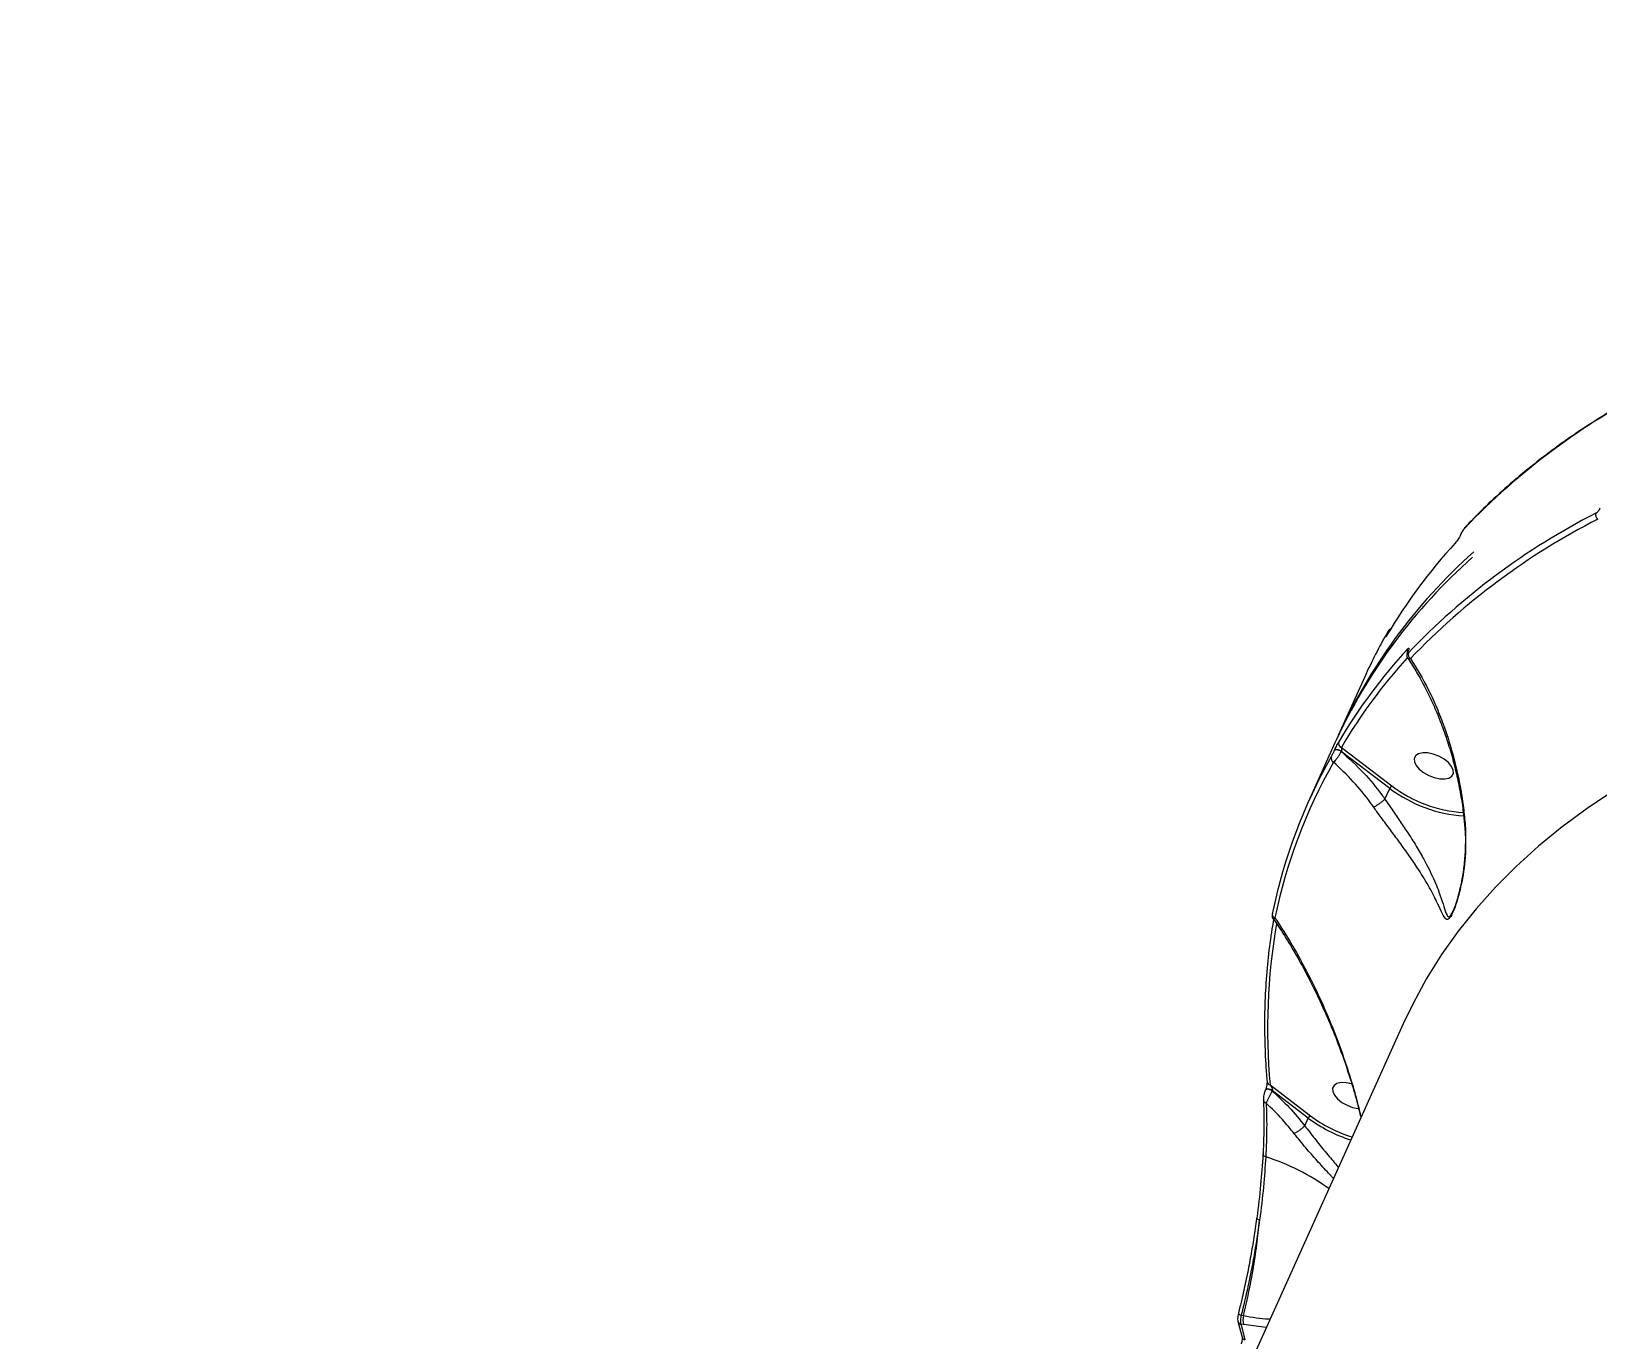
# Model space of a CAD drawing. Header units: millimetres. Extents: x -6901 to 7060, y -7557 to 6158.
# Drawn here: x -1493.4 to -1158.6, y 1547.9 to 1827.6 of the extents above; entities that cross this region are included whole.
import ezdxf

# ---------------------------------------------------------------- set-up
doc = ezdxf.new("R2010")
doc.units = ezdxf.units.MM
for name, color, linetype in [('DIKOM_ОБЪЕКТ', 7, 'Continuous'), ('DIKOM_РАЗМЕР_ЗОНА', 7, 'Continuous'), ('DIKOM_РАЗМЕР_ОБЪЕКТА', 7, 'Continuous')]:
    doc.layers.add(name, color=color, linetype=linetype)
doc.styles.add('style1', font='arial.ttf', dxfattribs={"width": 0.8})
doc.dimstyles.new('1-50', dxfattribs={"dimtxt": 300, "dimasz": 200, "dimexe": 100, "dimexo": 0, "dimgap": 100, "dimtad": 1, "dimtxsty": 'style1', "dimcen": 200, "dimclrd": 7, "dimclre": 7, "dimclrt": 7, "dimadec": 1, "dimazin": 2, "dimtfac": 1, "dimtmove": 0, "dimatfit": 2, "dimfxl": 0, "dimlwd": 25, "dimlwe": 18, "dimarcsym": 0})

# ---------------------------------------------------------------- blocks, each defined once
blk = doc.blocks.new('*D2')
at = {"layer": 'Defpoints', "color": 0, "transparency": 16777216}
for p in [(-1102.73, 4151.17), (-5819.23, -4492.42), (4721.24, -4492.42)]:
    blk.add_point(p, dxfattribs=at)
at = {"layer": 'DIKOM_РАЗМЕР_ОБЪЕКТА', "color": 7, "lineweight": 18, "transparency": 16777216}
for p, q in [((-1102.73, 4151.17), (-5919.23, 4151.17)), ((4721.24, -4492.42), (-5919.23, -4492.42))]:
    blk.add_line(p, q, dxfattribs=at)
at = {"layer": 'DIKOM_РАЗМЕР_ОБЪЕКТА', "color": 7, "lineweight": 25, "transparency": 16777216}
blk.add_line((-5819.23, 3951.17), (-5819.23, -4292.42), dxfattribs=at)
at = {"layer": 'DIKOM_РАЗМЕР_ОБЪЕКТА', "color": 7, "transparency": 16777216}
for points in [[(-5852.56, 3951.17), (-5785.89, 3951.17), (-5819.23, 4151.17)], [(-5852.56, -4292.42), (-5785.89, -4292.42), (-5819.23, -4492.42)]]:
    blk.add_solid(points, dxfattribs=at)
at = {"layer": 'DIKOM_РАЗМЕР_ОБЪЕКТА', "color": 7, "transparency": 16777216, "insert": (-6072.4, -170.63), "char_height": 300, "attachment_point": 5, "rotation": 90, "style": 'style1'}
blk.add_mtext('8650', dxfattribs=at)
blk = doc.blocks.new('*D3')
at = {"layer": 'Defpoints', "color": 0, "transparency": 16777216}
for p in [(-1553.27, 6158.28), (-6450.85, -6312.94), (5659.92, -6312.94)]:
    blk.add_point(p, dxfattribs=at)
at = {"layer": 'DIKOM_РАЗМЕР_ЗОНА', "color": 7, "lineweight": 18, "transparency": 16777216}
for p, q in [((-1553.27, 6158.28), (-6550.85, 6158.28)), ((5659.92, -6312.94), (-6550.85, -6312.94))]:
    blk.add_line(p, q, dxfattribs=at)
at = {"layer": 'DIKOM_РАЗМЕР_ЗОНА', "color": 7, "lineweight": 25, "transparency": 16777216}
blk.add_line((-6450.85, 5958.28), (-6450.85, -6112.94), dxfattribs=at)
at = {"layer": 'DIKOM_РАЗМЕР_ЗОНА', "color": 7, "transparency": 16777216}
for points in [[(-6484.18, 5958.28), (-6417.52, 5958.28), (-6450.85, 6158.28)], [(-6484.18, -6112.94), (-6417.52, -6112.94), (-6450.85, -6312.94)]]:
    blk.add_solid(points, dxfattribs=at)
at = {"layer": 'DIKOM_РАЗМЕР_ЗОНА', "color": 7, "transparency": 16777216, "insert": (-6704.02, -77.33), "char_height": 300, "attachment_point": 5, "rotation": 90, "style": 'style1'}
blk.add_mtext('12500', dxfattribs=at)

msp = doc.modelspace()

# ---------------------------------------------------------------- linework, layer by layer
at = {"layer": 'DIKOM_ОБЪЕКТ', "color": 7, "linetype": 'Continuous', "lineweight": 15}
for p, q in [((-1187.814, 1720.125), (-1187.85, 1720.044)), ((-1187.764, 1720.199), (-1187.8, 1720.119)), ((-1203.567, 1698.858), (-1203.555, 1698.884)), ((-1199.137, 1695.034), (-1199.174, 1694.953)), ((-1199.105, 1695.11), (-1199.141, 1695.029)), ((-1199.088, 1695.108), (-1199.124, 1695.028)), ((-1208.366, 1689.601), (-1214.015, 1677.066)), ((-1214.719, 1675.505), (-1220.369, 1662.969)), ((-1213.35, 1674.519), (-1202.532, 1666.272)), ((-1214.857, 1673.818), (-1214.845, 1673.843)), ((-1213.379, 1673.67), (-1213.39, 1673.644)), ((-1202.989, 1665.75), (-1213.379, 1673.67)), ((-1204.028, 1663.443), (-1202.989, 1665.75)), ((-1204.028, 1663.443), (-1204.032, 1663.438)), ((-1189.493, 1639.507), (-1189.432, 1639.659)), ((-1200.109, 1615.438), (-1308.44, 1375.073)), ((-1229.588, 1601.258), (-1229.618, 1601.19)), ((-1228.6, 1602.359), (-1219.98, 1595.754)), ((-1228.106, 1601.107), (-1228.137, 1601.039)), ((-1220.438, 1595.232), (-1228.106, 1601.107)), ((-1230.012, 1599.116), (-1230.013, 1599.143)), ((-1221.168, 1593.614), (-1220.438, 1595.232)), ((-1221.168, 1593.614), (-1221.172, 1593.607)), ((-1230.105, 1587.487), (-1230.12, 1587.232)), ((-1235.461, 1551.732), (-1234.568, 1548.379)), ((-1234.297, 1551.099), (-1234.844, 1551.2)), ((-1234.771, 1553.121), (-1234.267, 1553.028)), ((-1229.396, 1550.457), (-1234.297, 1551.099))]:
    msp.add_line(p, q, dxfattribs=at)
at = {"layer": 'DIKOM_ОБЪЕКТ', "color": 7, "linetype": 'Continuous', "lineweight": 15, "flags": 128}
for points in [[(-1186.862, 1721.609), (-1186.913, 1721.548), (-1186.993, 1721.411)], [(-1187.85, 1720.044), (-1187.837, 1720.069), (-1187.8, 1720.119)], [(-1187.814, 1720.125), (-1187.801, 1720.15), (-1187.764, 1720.199)], [(-1199.173, 1694.955), (-1199.161, 1694.978), (-1199.124, 1695.028)], [(-1199.139, 1695.029), (-1199.125, 1695.059), (-1199.088, 1695.108)], [(-1213.39, 1673.644), (-1213.586, 1673.773), (-1213.803, 1673.879), (-1214.03, 1673.956), (-1214.252, 1673.999), (-1214.456, 1674.006), (-1214.632, 1673.977), (-1214.768, 1673.913), (-1214.857, 1673.818)], [(-1213.379, 1673.67), (-1213.574, 1673.799), (-1213.792, 1673.905), (-1214.018, 1673.981), (-1214.24, 1674.025), (-1214.445, 1674.032), (-1214.621, 1674.003), (-1214.757, 1673.938), (-1214.845, 1673.843)], [(-1190.479, 1671.254), (-1191.404, 1671.994), (-1192.506, 1672.617), (-1193.697, 1673.074), (-1194.879, 1673.327), (-1195.957, 1673.356), (-1196.844, 1673.158), (-1197.468, 1672.75), (-1197.778, 1672.164), (-1197.749, 1671.448), (-1197.384, 1670.66), (-1196.712, 1669.865), (-1195.787, 1669.125), (-1194.685, 1668.501), (-1193.494, 1668.044), (-1192.312, 1667.791), (-1191.233, 1667.762), (-1190.346, 1667.96), (-1189.723, 1668.368), (-1189.413, 1668.954), (-1189.442, 1669.67), (-1189.807, 1670.458), (-1190.479, 1671.254)], [(-1155.15, 1665.208), (-1160.785, 1661.467), (-1166.133, 1657.538), (-1171.188, 1653.423), (-1175.947, 1649.127), (-1180.403, 1644.654), (-1184.554, 1640.008), (-1188.396, 1635.192), (-1191.924, 1630.213), (-1195.136, 1625.073), (-1198.029, 1619.778), (-1200.109, 1615.438)], [(-1228.137, 1601.039), (-1228.369, 1601.188), (-1228.628, 1601.305), (-1228.894, 1601.379), (-1229.144, 1601.405), (-1229.359, 1601.38), (-1229.522, 1601.306), (-1229.618, 1601.19), (-1229.621, 1601.184)], [(-1228.106, 1601.107), (-1228.338, 1601.256), (-1228.597, 1601.373), (-1228.863, 1601.447), (-1229.113, 1601.473), (-1229.329, 1601.448), (-1229.491, 1601.374), (-1229.588, 1601.258)], [(-1211.135, 1602.553), (-1211.146, 1602.557), (-1212.328, 1602.81), (-1213.407, 1602.839), (-1214.294, 1602.641), (-1214.917, 1602.233), (-1215.227, 1601.647), (-1215.199, 1600.931), (-1214.833, 1600.143), (-1214.161, 1599.347), (-1213.236, 1598.607), (-1212.134, 1597.984), (-1210.943, 1597.527), (-1209.761, 1597.274), (-1209.661, 1597.262)], [(-1230.097, 1587.487), (-1230.081, 1587.588), (-1230.03, 1587.688)], [(-1229.52, 1586.954), (-1229.682, 1587.014), (-1229.823, 1587.089), (-1229.939, 1587.176), (-1230.025, 1587.274), (-1230.078, 1587.377), (-1230.097, 1587.483), (-1230.097, 1587.487)], [(-1231.416, 1573.774), (-1231.419, 1573.791), (-1231.405, 1573.846), (-1231.356, 1573.895)], [(-1235.395, 1553.194), (-1235.401, 1553.189), (-1235.403, 1553.183)]]:
    msp.add_lwpolyline(points, dxfattribs=at)
at = {"layer": 'DIKOM_ОБЪЕКТ', "color": 7, "linetype": 'Continuous', "lineweight": 15}
for centre, radius, start, end in [((-1078.78, 1617.839), 149.791, 117.03944, 136.25537), ((-1090.814, 1591.248), 149.739, 117.05529, 136.27572), ((-1157.846, 1724.202), 1.149, 159.67351, 231.26862), ((-1090.605, 1590.246), 149.41, 117.05534, 136.27562), ((-1101.881, 1638.344), 118.193, 137.48711, 149.45592), ((-1106.528, 1626.03), 118.966, 131.46568, 155.42612), ((-1105.994, 1627.716), 118.756, 131.74109, 155.85977), ((-1105.878, 1643.406), 112.418, 150.25004, 155.7368), ((-1203.227, 1698.619), 0.416, 101.24367, 144.84163), ((-1203.215, 1698.644), 0.416, 100.68379, 144.86207), ((-1112.099, 1615.719), 118.173, 137.50742, 149.47756), ((-1198.408, 1695.202), 0.896, 157.53778, 204.30837), ((-1198.063, 1694.401), 1.024, 160.28346, 239.68097), ((-1111.912, 1614.723), 117.751, 137.92119, 149.48118), ((-1212.984, 1675.415), 0.968, 160.61343, 247.75687), ((-1117.144, 1616.439), 113.223, 150.31006, 168.42781), ((-1116.878, 1615.383), 112.973, 150.31006, 168.42779), ((-1214.607, 1672.197), 0.952, 160.22883, 244.31067), ((-1185.355, 1688.955), 29.145, 232.76859, 266.43078), ((-1185.421, 1688.802), 28.291, 232.78458, 266.27262), ((-1227.262, 1638.852), 0.858, 159.53984, 250.03793), ((-1097.367, 1614.292), 131.775, 170.1783, 185.1956), ((-1228.423, 1603.17), 0.83, 188.01033, 257.64021), ((-1229.228, 1599.229), 0.792, 188.17466, 254.76349), ((-1202.005, 1620.07), 30.93, 233.41855, 252.48122), ((-1202.081, 1619.894), 30.051, 233.44296, 252.67357), ((-1243.997, 1541.261), 47.932, 54.26769, 72.42037), ((-1230.757, 1574.275), 0.828, 217.18352, 265.18534), ((-1234.731, 1551.955), 0.763, 197.03923, 261.48371), ((-1235.284, 1551.428), 1.769, 73.1482, 93.60014), ((-1052.887, 1597.84), 187.839, 194.37679, 195.42951), ((-1230.478, 1552.004), 3.925, 164.8744, 193.33337), ((-1233.851, 1548.611), 0.754, 197.92997, 261.97687)]:
    msp.add_arc(centre, radius, start, end, dxfattribs=at)
for points, knots in [([(-1146.574, 1751.585), (-1147.661, 1751.007), (-1150.812, 1749.333), (-1155.84, 1746.426), (-1161.574, 1742.811), (-1167.051, 1739.023), (-1172.271, 1735.067), (-1177.23, 1730.948), (-1181.839, 1726.742), (-1184.991, 1723.593), (-1186.6, 1721.886), (-1186.862, 1721.609)], [0, 0, 0, 0, 0.0688361, 0.1994996, 0.330145, 0.4607628, 0.5913497, 0.7219024, 0.8524184, 0.975986, 1, 1, 1, 1]), ([(-1158.923, 1724.601), (-1158.858, 1724.642), (-1158.729, 1724.723), (-1158.506, 1724.942), (-1158.293, 1725.205), (-1158.128, 1725.459), (-1158.056, 1725.609), (-1158.027, 1725.669)], [0, 0, 0, 0, 0.2142738, 0.4284691, 0.6429285, 0.8577306, 1, 1, 1, 1]), ([(-1186.86, 1721.604), (-1186.891, 1721.572), (-1187.033, 1721.428), (-1187.247, 1721.129), (-1187.517, 1720.7), (-1187.712, 1720.353), (-1187.784, 1720.177), (-1187.809, 1720.115)], [0, 0, 0, 0, 0.0950585, 0.4245022, 0.6670484, 0.8835204, 1, 1, 1, 1]), ([(-1186.993, 1721.411), (-1187.062, 1721.332), (-1187.182, 1721.191), (-1187.388, 1720.888), (-1187.564, 1720.595), (-1187.689, 1720.36), (-1187.746, 1720.237), (-1187.764, 1720.199)], [0, 0, 0, 0, 0.3025527, 0.534687, 0.7254517, 0.9170971, 1, 1, 1, 1]), ([(-1187.8, 1720.119), (-1187.826, 1720.063), (-1187.916, 1719.869), (-1188.116, 1719.495), (-1188.399, 1719.025), (-1188.719, 1718.552), (-1188.903, 1718.333), (-1189.004, 1718.214)], [0, 0, 0, 0, 0.0796227, 0.2757168, 0.4707686, 0.7105161, 1, 1, 1, 1]), ([(-1203.673, 1698.41), (-1203.709, 1698.35), (-1203.787, 1698.223), (-1203.831, 1698.184), (-1203.809, 1698.282), (-1203.723, 1698.505), (-1203.619, 1698.741), (-1203.567, 1698.858)], [0, 0, 0, 0, 0.1890607, 0.4045164, 0.6068547, 0.803389, 1, 1, 1, 1]), ([(-1203.633, 1698.488), (-1203.648, 1698.462), (-1203.68, 1698.407), (-1203.685, 1698.4), (-1203.688, 1698.396)], [0, 0, 0, 0, 0.4551955, 1, 1, 1, 1]), ([(-1203.555, 1698.884), (-1203.52, 1698.964), (-1203.449, 1699.124), (-1203.39, 1699.276), (-1203.374, 1699.343), (-1203.403, 1699.318), (-1203.455, 1699.23), (-1203.479, 1699.189)], [0, 0, 0, 0, 0.1951373, 0.3900937, 0.5932617, 0.8111574, 1, 1, 1, 1]), ([(-1202.716, 1699.86), (-1202.739, 1699.857), (-1202.84, 1699.843), (-1202.991, 1699.764), (-1203.15, 1699.65), (-1203.256, 1699.539), (-1203.325, 1699.448), (-1203.384, 1699.361), (-1203.424, 1699.29), (-1203.448, 1699.247)], [0, 0, 0, 0, 0.0576663, 0.2527505, 0.4185197, 0.5535011, 0.661669, 0.7924662, 1, 1, 1, 1]), ([(-1199.171, 1694.955), (-1199.179, 1694.94), (-1199.259, 1694.772), (-1199.341, 1694.54), (-1199.397, 1694.166), (-1199.352, 1693.826), (-1199.231, 1693.649), (-1199.187, 1693.584)], [0, 0, 0, 0, 0.0328081, 0.3672345, 0.5994984, 0.852977, 1, 1, 1, 1]), ([(-1199.124, 1695.028), (-1199.154, 1694.958), (-1199.213, 1694.818), (-1199.247, 1694.681), (-1199.238, 1694.606), (-1199.176, 1694.608), (-1199.094, 1694.676), (-1199.035, 1694.737), (-1199.027, 1694.746)], [0, 0, 0, 0, 0.1673272, 0.3344084, 0.509116, 0.713084, 0.9577547, 1, 1, 1, 1]), ([(-1199.236, 1695.545), (-1199.223, 1695.558), (-1199.133, 1695.655), (-1199.005, 1695.762), (-1198.911, 1695.763), (-1198.899, 1695.643), (-1198.951, 1695.43), (-1199.042, 1695.216), (-1199.088, 1695.108)], [0, 0, 0, 0, 0.0392628, 0.2872546, 0.495182, 0.6709957, 0.8353114, 1, 1, 1, 1]), ([(-1198.58, 1693.517), (-1198.603, 1693.508), (-1198.766, 1693.449), (-1198.997, 1693.433), (-1199.171, 1693.489), (-1199.196, 1693.576), (-1199.197, 1693.579)], [0, 0, 0, 0, 0.0823975, 0.5649357, 0.9820001, 1, 1, 1, 1]), ([(-1199.192, 1693.582), (-1199.088, 1693.437), (-1198.312, 1692.357), (-1196.966, 1690.11), (-1195.173, 1686.842), (-1193.517, 1683.336), (-1191.996, 1679.641), (-1190.641, 1675.805), (-1189.476, 1671.885), (-1188.513, 1667.951), (-1187.765, 1664.034), (-1187.245, 1660.479), (-1187.067, 1658.222), (-1186.991, 1657.271)], [0, 0, 0, 0, 0.0160595, 0.1196739, 0.2238068, 0.3284429, 0.4335507, 0.5389172, 0.6414636, 0.7414018, 0.8382398, 0.9317686, 1, 1, 1, 1]), ([(-1198.58, 1693.517), (-1197.246, 1691.334), (-1195.229, 1688.034), (-1192.939, 1682.987), (-1191.059, 1678.191), (-1189.205, 1672.23), (-1187.9, 1666.183), (-1187.159, 1661.142), (-1186.943, 1658.546), (-1186.835, 1657.248)], [0, 0, 0, 0, 0.2227145, 0.3367337, 0.450747, 0.6310029, 0.8132779, 0.9066465, 1, 1, 1, 1]), ([(-1214.845, 1673.843), (-1214.818, 1673.904), (-1214.728, 1674.102), (-1214.542, 1674.495), (-1214.3, 1674.985), (-1214.067, 1675.437), (-1213.954, 1675.637), (-1213.897, 1675.737)], [0, 0, 0, 0, 0.0931434, 0.3039098, 0.5302097, 0.7651879, 1, 1, 1, 1]), ([(-1213.35, 1674.519), (-1213.335, 1674.461), (-1213.306, 1674.347), (-1213.293, 1674.135), (-1213.305, 1673.94), (-1213.332, 1673.807), (-1213.356, 1673.727), (-1213.37, 1673.691), (-1213.379, 1673.67)], [0, 0, 0, 0, 0.2685139, 0.5228075, 0.7425768, 0.8691855, 0.9242636, 1, 1, 1, 1]), ([(-1215.503, 1672.52), (-1215.465, 1672.588), (-1215.389, 1672.725), (-1215.231, 1673.034), (-1215.065, 1673.371), (-1214.937, 1673.641), (-1214.875, 1673.777), (-1214.857, 1673.818)], [0, 0, 0, 0, 0.2336307, 0.4672902, 0.6955403, 0.9087299, 1, 1, 1, 1]), ([(-1213.39, 1673.644), (-1213.43, 1673.565), (-1213.562, 1673.304), (-1213.856, 1672.801), (-1214.265, 1672.196), (-1214.686, 1671.66), (-1214.909, 1671.446), (-1215.02, 1671.339)], [0, 0, 0, 0, 0.094265, 0.3122835, 0.5411895, 0.7714061, 1, 1, 1, 1]), ([(-1206.48, 1661.78), (-1206.696, 1662.081), (-1208.046, 1663.975), (-1210.776, 1667.352), (-1213.587, 1669.993), (-1215.02, 1671.339)], [0, 0, 0, 0, 0.0849906, 0.5334731, 1, 1, 1, 1]), ([(-1213.39, 1673.644), (-1211.759, 1672.159), (-1208.664, 1669.342), (-1205.681, 1665.717), (-1204.254, 1663.753), (-1204.028, 1663.443)], [0, 0, 0, 0, 0.4843406, 0.9185183, 1, 1, 1, 1]), ([(-1202.532, 1666.272), (-1202.54, 1666.268), (-1202.561, 1666.258), (-1202.618, 1666.222), (-1202.708, 1666.148), (-1202.819, 1666.025), (-1202.92, 1665.886), (-1202.966, 1665.795), (-1202.989, 1665.75)], [0, 0, 0, 0, 0.0536841, 0.1414067, 0.35614, 0.5707638, 0.7853893, 1, 1, 1, 1]), ([(-1206.48, 1661.78), (-1206.466, 1661.786), (-1206.351, 1661.832), (-1206.068, 1661.973), (-1205.571, 1662.271), (-1205.016, 1662.649), (-1204.469, 1663.06), (-1204.178, 1663.312), (-1204.032, 1663.438)], [0, 0, 0, 0, 0.0259798, 0.2095957, 0.4071932, 0.6048033, 0.8023972, 1, 1, 1, 1]), ([(-1186.835, 1657.248), (-1186.789, 1655.2), (-1186.694, 1651.048), (-1187.514, 1645.872), (-1188.413, 1642.333), (-1189.054, 1640.375), (-1189.579, 1639.059), (-1190.098, 1638.102), (-1190.613, 1637.619), (-1190.938, 1637.76), (-1191.407, 1638.284), (-1191.967, 1639.431), (-1193.049, 1641.757), (-1194.67, 1644.872), (-1196.785, 1648.326), (-1199.047, 1651.647), (-1201.056, 1654.429), (-1203.106, 1657.187), (-1204.903, 1659.591), (-1206.014, 1661.133), (-1206.48, 1661.78)], [0, 0, 0, 0, 0.0952096, 0.192957, 0.2448003, 0.2710702, 0.2981702, 0.3242899, 0.350387, 0.3910752, 0.4019425, 0.471963, 0.5438102, 0.6393972, 0.7378517, 0.7988552, 0.8613646, 0.9113748, 0.9628383, 1, 1, 1, 1]), ([(-1204.032, 1663.438), (-1204.032, 1663.438), (-1203.608, 1662.822), (-1202.582, 1661.313), (-1200.957, 1658.959), (-1199.116, 1656.219), (-1197.331, 1653.395), (-1195.363, 1650.005), (-1193.569, 1646.359), (-1192.246, 1643.05), (-1191.439, 1640.415), (-1191.016, 1639.11), (-1190.662, 1638.429), (-1190.417, 1638.172), (-1189.974, 1638.569), (-1189.656, 1639.104), (-1189.496, 1639.5), (-1189.493, 1639.507)], [0, 0, 0, 0, 0.0000334, 0.0517544, 0.123801, 0.195927, 0.2850738, 0.3743346, 0.5152946, 0.6564622, 0.7584314, 0.860017, 0.8751991, 0.9307444, 0.9651089, 0.9993402, 1, 1, 1, 1]), ([(-1186.981, 1657.269), (-1186.969, 1657.163), (-1186.836, 1655.993), (-1186.838, 1653.7), (-1186.993, 1650.382), (-1187.395, 1647.304), (-1187.898, 1644.681), (-1188.386, 1642.721), (-1188.83, 1641.247), (-1189.18, 1640.248), (-1189.371, 1639.811), (-1189.436, 1639.66)], [0, 0, 0, 0, 0.0170986, 0.1894152, 0.3686013, 0.5545636, 0.6940576, 0.8064871, 0.8917566, 0.9628304, 1, 1, 1, 1]), ([(-1186.835, 1657.248), (-1186.861, 1657.25), (-1186.944, 1657.253), (-1187.013, 1657.26), (-1186.985, 1657.27), (-1186.982, 1657.271)], [0, 0, 0, 0, 0.2806722, 0.9131376, 1, 1, 1, 1]), ([(-1227.834, 1637.724), (-1227.953, 1637.054), (-1228.429, 1634.38), (-1229.051, 1629.626), (-1229.584, 1623.422), (-1229.815, 1617.117), (-1229.75, 1610.83), (-1229.498, 1606.123), (-1229.286, 1603.556), (-1229.245, 1603.054)], [0, 0, 0, 0, 0.0605724, 0.2419052, 0.4232742, 0.6046929, 0.786165, 0.9581982, 1, 1, 1, 1]), ([(-1228.114, 1638.961), (-1228.131, 1638.886), (-1228.167, 1638.728), (-1228.182, 1638.534), (-1228.162, 1638.282), (-1228.104, 1638.058), (-1228.014, 1637.937), (-1227.98, 1637.891)], [0, 0, 0, 0, 0.2451188, 0.5134004, 0.6905769, 0.8811791, 1, 1, 1, 1]), ([(-1227.555, 1638.046), (-1227.67, 1637.956), (-1227.876, 1637.796), (-1227.945, 1637.869), (-1227.976, 1637.901)], [0, 0, 0, 0, 0.5582232, 1, 1, 1, 1]), ([(-1227.964, 1637.911), (-1227.576, 1637.361), (-1226.296, 1635.548), (-1224.222, 1632.199), (-1221.728, 1627.858), (-1219.312, 1623.206), (-1217.073, 1618.48), (-1214.998, 1613.629), (-1213.138, 1608.774), (-1211.47, 1603.801), (-1210.148, 1599.335), (-1209.465, 1596.479), (-1209.184, 1595.304)], [0, 0, 0, 0, 0.0478562, 0.1580434, 0.2707335, 0.3858982, 0.5035346, 0.6087577, 0.7203139, 0.8268959, 0.928794, 1, 1, 1, 1]), ([(-1227.555, 1638.046), (-1226.299, 1636.115), (-1223.787, 1632.255), (-1220.305, 1625.86), (-1217.05, 1619.05), (-1213.829, 1611.208), (-1211.368, 1603.831), (-1209.801, 1598.273), (-1209.293, 1595.938), (-1209.164, 1595.347)], [0, 0, 0, 0, 0.1618854, 0.3237775, 0.489159, 0.6545218, 0.8601688, 0.9645715, 1, 1, 1, 1]), ([(-1229.616, 1601.183), (-1229.677, 1601.039), (-1229.776, 1600.81), (-1229.834, 1600.556), (-1229.856, 1600.46)], [0, 0, 0, 0, 0.6241398, 1, 1, 1, 1]), ([(-1229.245, 1603.047), (-1229.244, 1603.043), (-1229.241, 1603.017), (-1229.236, 1602.816), (-1229.264, 1602.482), (-1229.336, 1602.058), (-1229.43, 1601.69), (-1229.516, 1601.43), (-1229.577, 1601.278), (-1229.599, 1601.235), (-1229.602, 1601.229)], [0, 0, 0, 0, 0.0217607, 0.1868269, 0.4205778, 0.6280806, 0.7776048, 0.8921213, 0.9830696, 1, 1, 1, 1]), ([(-1228.137, 1601.039), (-1228.223, 1600.865), (-1228.396, 1600.519), (-1228.696, 1599.923), (-1228.994, 1599.335), (-1229.256, 1598.82), (-1229.38, 1598.576), (-1229.436, 1598.465)], [0, 0, 0, 0, 0.1950947, 0.3898667, 0.5934269, 0.8140073, 1, 1, 1, 1]), ([(-1228.6, 1602.359), (-1228.533, 1602.266), (-1228.39, 1602.07), (-1228.223, 1601.758), (-1228.115, 1601.475), (-1228.081, 1601.284), (-1228.084, 1601.17), (-1228.099, 1601.128), (-1228.106, 1601.107)], [0, 0, 0, 0, 0.2760194, 0.5812692, 0.7840529, 0.9045606, 0.9531128, 1, 1, 1, 1]), ([(-1228.137, 1601.039), (-1226.91, 1599.907), (-1224.442, 1597.63), (-1222.264, 1594.958), (-1221.168, 1593.614)], [0, 0, 0, 0, 0.4967526, 1, 1, 1, 1]), ([(-1230.03, 1587.688), (-1229.935, 1589.839), (-1229.762, 1593.779), (-1229.875, 1596.959), (-1229.927, 1598.404)], [0, 0, 0, 0, 0.545827, 1, 1, 1, 1]), ([(-1229.856, 1600.46), (-1229.877, 1600.379), (-1229.949, 1600.108), (-1230.016, 1599.643), (-1230.002, 1599.318), (-1229.995, 1599.145)], [0, 0, 0, 0, 0.168343, 0.5582812, 1, 1, 1, 1]), ([(-1230.003, 1599.117), (-1230.003, 1599.116), (-1229.983, 1598.814), (-1229.975, 1598.48), (-1229.967, 1598.147)], [0, 0, 0, 0, 0.0027645, 1, 1, 1, 1]), ([(-1229.436, 1598.465), (-1229.373, 1596.775), (-1229.245, 1593.352), (-1229.427, 1589.104), (-1229.52, 1586.954)], [0, 0, 0, 0, 0.4937665, 1, 1, 1, 1]), ([(-1223.441, 1591.922), (-1224.26, 1592.944), (-1226.136, 1595.285), (-1228.247, 1597.319), (-1229.436, 1598.465)], [0, 0, 0, 0, 0.4365693, 1, 1, 1, 1]), ([(-1219.98, 1595.754), (-1219.987, 1595.751), (-1220.008, 1595.741), (-1220.065, 1595.705), (-1220.157, 1595.63), (-1220.268, 1595.508), (-1220.37, 1595.368), (-1220.415, 1595.278), (-1220.438, 1595.232)], [0, 0, 0, 0, 0.0459194, 0.1414562, 0.356036, 0.5706362, 0.7853338, 1, 1, 1, 1]), ([(-1221.172, 1593.607), (-1221.311, 1593.472), (-1221.588, 1593.202), (-1222.117, 1592.767), (-1222.658, 1592.372), (-1223.095, 1592.098), (-1223.338, 1591.97), (-1223.428, 1591.929), (-1223.441, 1591.922)], [0, 0, 0, 0, 0.2120401, 0.4240516, 0.6360921, 0.8481351, 0.9763952, 1, 1, 1, 1]), ([(-1215.042, 1582.304), (-1215.216, 1582.493), (-1216.112, 1583.466), (-1217.922, 1585.435), (-1220.369, 1588.187), (-1222.232, 1590.395), (-1223.22, 1591.642), (-1223.441, 1591.922)], [0, 0, 0, 0, 0.067594, 0.3496872, 0.6338637, 0.9177894, 1, 1, 1, 1]), ([(-1221.172, 1593.607), (-1221.172, 1593.607), (-1221.006, 1593.379), (-1220.131, 1592.238), (-1218.463, 1590.104), (-1216.235, 1587.397), (-1214.702, 1585.569), (-1214.014, 1584.729), (-1213.972, 1584.679)], [0, 0, 0, 0, 0.0001249, 0.0718267, 0.3693983, 0.6790528, 0.9806437, 1, 1, 1, 1]), ([(-1231.356, 1573.895), (-1231.057, 1576.284), (-1230.466, 1581.015), (-1230.189, 1585.286), (-1230.052, 1587.4)], [0, 0, 0, 0, 0.5051, 1, 1, 1, 1]), ([(-1229.52, 1586.954), (-1229.657, 1584.844), (-1229.935, 1580.573), (-1230.527, 1575.843), (-1230.826, 1573.45)], [0, 0, 0, 0, 0.4941569, 1, 1, 1, 1]), ([(-1231.465, 1573.778), (-1231.562, 1573.064), (-1231.832, 1571.083), (-1232.372, 1567.753), (-1233.078, 1563.818), (-1233.88, 1559.853), (-1234.666, 1556.302), (-1235.221, 1554.102), (-1235.447, 1553.207)], [0, 0, 0, 0, 0.1067965, 0.2961725, 0.4866558, 0.6777738, 0.8689129, 1, 1, 1, 1]), ([(-1230.826, 1573.45), (-1231.219, 1570.803), (-1231.813, 1566.794), (-1232.878, 1561.307), (-1233.766, 1557.172), (-1234.439, 1554.459), (-1234.771, 1553.121)], [0, 0, 0, 0, 0.3951706, 0.5986757, 0.8021795, 1, 1, 1, 1]), ([(-1234.267, 1553.028), (-1233.891, 1554.638), (-1233.136, 1557.873), (-1232.189, 1562.935), (-1231.377, 1568.168), (-1231.01, 1571.682), (-1230.826, 1573.45)], [0, 0, 0, 0, 0.2373849, 0.4771596, 0.7370108, 1, 1, 1, 1]), ([(-1235.398, 1553.182), (-1235.439, 1552.988), (-1235.53, 1552.568), (-1235.546, 1552.08), (-1235.467, 1551.81), (-1235.445, 1551.735)], [0, 0, 0, 0, 0.3817595, 0.8280689, 1, 1, 1, 1]), ([(-1234.771, 1553.121), (-1234.784, 1553.064), (-1234.848, 1552.789), (-1234.922, 1552.282), (-1234.939, 1551.655), (-1234.876, 1551.352), (-1234.844, 1551.2)], [0, 0, 0, 0, 0.0806623, 0.3870704, 0.693586, 1, 1, 1, 1]), ([(-1234.267, 1553.028), (-1232.438, 1552.698), (-1230.467, 1552.343), (-1228.684, 1552.324), (-1228.555, 1552.323)], [0, 0, 0, 0, 0.9277785, 1, 1, 1, 1]), ([(-1234.567, 1548.373), (-1234.566, 1548.371), (-1234.565, 1548.367), (-1234.552, 1548.283), (-1234.547, 1548.133), (-1234.559, 1547.893), (-1234.606, 1547.587), (-1234.683, 1547.283), (-1234.756, 1547.075), (-1234.789, 1547.008), (-1234.794, 1546.997)], [0, 0, 0, 0, 0.071739, 0.1683809, 0.2922393, 0.4396629, 0.6172266, 0.805814, 0.9668519, 1, 1, 1, 1])]:
    msp.add_open_spline(points, degree=3, knots=knots, dxfattribs=at)

# ---------------------------------------------------------------- dimensions: what is measured, and where the dimension line sits
at = {"layer": 'DIKOM_РАЗМЕР_ЗОНА'}
dim = msp.add_linear_dim(base=(-6450.85, -6312.937), p1=(-1553.272, 6158.285), p2=(5659.925, -6312.937), angle=90, text='12500', dimstyle='1-50', dxfattribs=at)
dim.commit()
dim.dimension.update_dxf_attribs({"geometry": '*D3', "text_midpoint": (-6450.85, -77.326), "dimtype": 160})
at = {"layer": 'DIKOM_РАЗМЕР_ОБЪЕКТА'}
dim = msp.add_linear_dim(base=(-5819.225, -4492.425), p1=(-1102.732, 4151.169), p2=(4721.24, -4492.425), angle=90, text='8650', dimstyle='1-50', dxfattribs=at)
dim.commit()
dim.dimension.update_dxf_attribs({"geometry": '*D2', "text_midpoint": (-5819.225, -170.628), "dimtype": 160})

doc.saveas('drawing.dxf')
